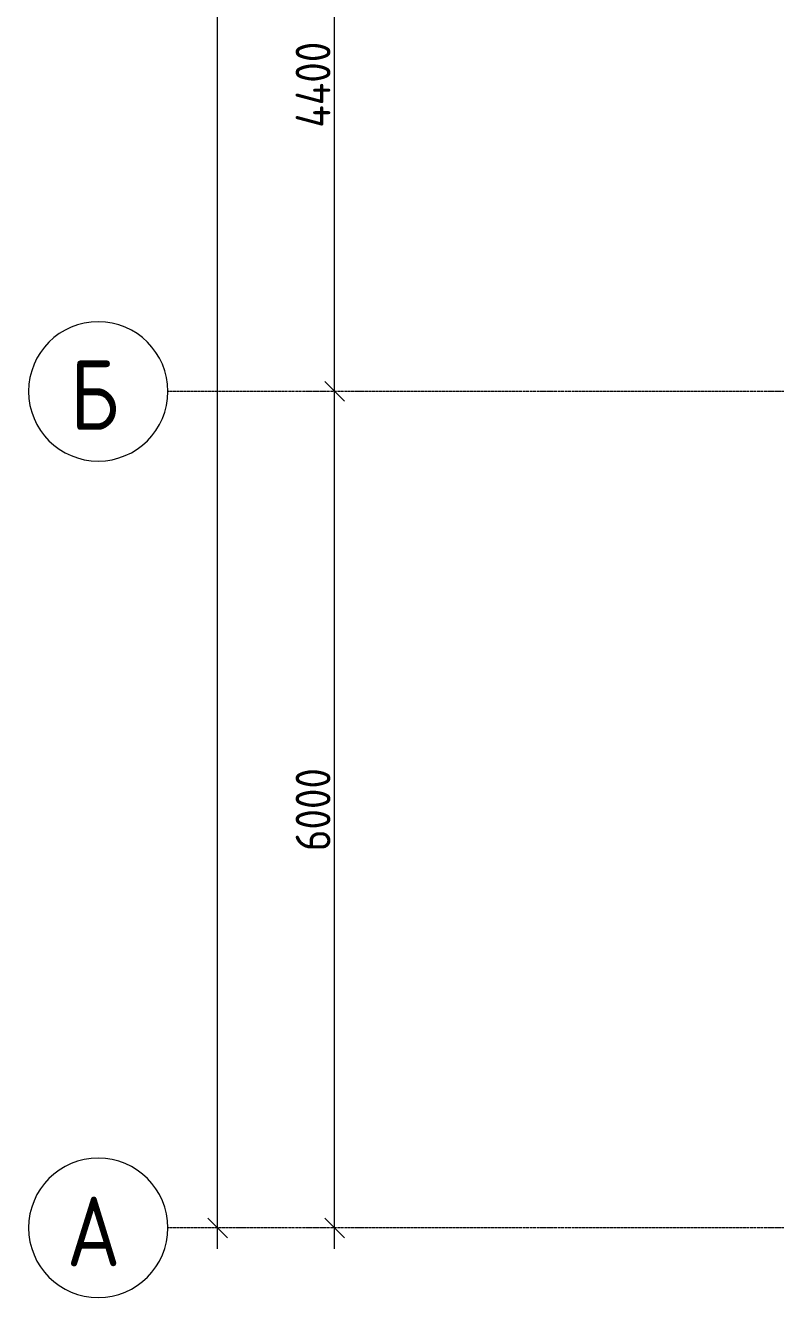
# Model space of a CAD drawing. Header units: millimetres. Extents: x -56773 to 221258, y -262288 to 26541.
# Drawn here: x -26253 to -20870, y -105444 to -96319 of the extents above; entities that cross this region are included whole.
import ezdxf

# ---------------------------------------------------------------- set-up
doc = ezdxf.new("R2010")
doc.units = ezdxf.units.MM
doc.linetypes.add('ADSK_Линия сетки', pattern=[25, 20, -2.5, 0, -2.5])
doc.layers.add('Оси', color=7, linetype='Continuous', lineweight=9)
doc.layers.add('Размеры', color=7, linetype='Continuous', lineweight=9)
doc.styles.add('GOST Common', font='', dxfattribs={"width": 0.9, "height": 500})
doc.styles.add('GOST Common_2', font='', dxfattribs={"width": 0.9, "height": 250})
doc.styles.get('GOST Common').set_extended_font_data('GOST Common')
doc.styles.get('GOST Common_2').set_extended_font_data('GOST Common')
doc.dimstyles.new('ADSK_Основной_2_5_мм', dxfattribs={"dimscale": 304.8, "dimtxt": 251.428749, "dimasz": 0.463911, "dimexe": 0.492126, "dimexo": 0.984252, "dimgap": 0.098425, "dimtad": 1, "dimrnd": 0.01, "dimdsep": 46, "dimtxsty": 'GOST Common_2', "dimblk1": 'OBLIQUE', "dimblk2": 'OBLIQUE', "dimsah": 1, "dimcen": 0.09, "dimdle": 0.492126, "dimazin": 2, "dimtfac": 1, "dimtdec": 4, "dimtix": 1, "dimtmove": 0, "dimatfit": 3, "dimfxl": 1, "dimtvp": 1, "dimtolj": 1, "dimtzin": 0, "dimlwd": 20, "dimlwe": 20, "dimarcsym": 2})

# ---------------------------------------------------------------- blocks, each defined once
blk = doc.blocks.new('Ось сетки - Круг_Ø10 мм-8259-Кладочный план 2-го этаж')
at = {"layer": 'Оси', "lineweight": 20}
for start, end in [(360, 180), (180, 360)]:
    blk.add_arc((0, 0), 5, start, end, dxfattribs=at)
blk = doc.blocks.new('_Oblique')
at = {"color": 0, "linetype": 'ByBlock', "lineweight": -2}
blk.add_line((-0.5, -0.5), (0.5, 0.5), dxfattribs=at)
blk = doc.blocks.new('*D4393')
at = {"layer": 'Defpoints', "color": 0, "lineweight": 25, "transparency": 16777216}
for p in [(-24133.9, -98944.1), (-24033.9, -98944.1), (-24133.9, -104944.1)]:
    blk.add_point(p, dxfattribs=at)
at = {"layer": 'Размеры', "color": 0, "lineweight": 20, "transparency": 16777216}
for p, q in [((-24033.9, -105094.1), (-24033.9, -98794.1)), ((-23833.9, -98944.1), (-23883.9, -98944.1)), ((-23833.9, -104944.1), (-23883.9, -104944.1))]:
    blk.add_line(p, q, dxfattribs=at)
at = {"layer": 'Размеры', "color": 0, "lineweight": 20, "transparency": 16777216, "xscale": 141.4, "yscale": 141.4, "zscale": 141.4}
for p, rotation in [((-24033.9, -98944.1), 90), ((-24033.9, -104944.1), 270)]:
    blk.add_blockref('_Oblique', p, dxfattribs=dict(at, rotation=rotation))
at = {"layer": 'Размеры', "color": 0, "lineweight": 9, "transparency": 16777216, "insert": (-24188.9, -101944.1), "char_height": 250, "width": 756.843, "attachment_point": 5, "rotation": 90, "style": 'GOST Common_2'}
blk.add_mtext('\\A1;6000', dxfattribs=at)
blk = doc.blocks.new('*D4394')
at = {"layer": 'Defpoints', "color": 0, "lineweight": 25, "transparency": 16777216}
for p in [(-24133.9, -94544.1), (-24033.9, -94544.1), (-24133.9, -98944.1)]:
    blk.add_point(p, dxfattribs=at)
at = {"layer": 'Размеры', "color": 0, "lineweight": 20, "transparency": 16777216}
for p, q in [((-24033.9, -99094.1), (-24033.9, -94394.1)), ((-23833.9, -94544.1), (-23883.9, -94544.1)), ((-23833.9, -98944.1), (-23883.9, -98944.1))]:
    blk.add_line(p, q, dxfattribs=at)
at = {"layer": 'Размеры', "color": 0, "lineweight": 20, "transparency": 16777216, "xscale": 141.4, "yscale": 141.4, "zscale": 141.4}
for p, rotation in [((-24033.9, -94544.1), 90), ((-24033.9, -98944.1), 270)]:
    blk.add_blockref('_Oblique', p, dxfattribs=dict(at, rotation=rotation))
at = {"layer": 'Размеры', "color": 0, "lineweight": 9, "transparency": 16777216, "insert": (-24188.9, -96744.1), "char_height": 250, "width": 807.981, "attachment_point": 5, "rotation": 90, "style": 'GOST Common_2'}
blk.add_mtext('\\A1;4400', dxfattribs=at)
blk = doc.blocks.new('*D4399')
at = {"layer": 'Defpoints', "color": 0, "lineweight": 25, "transparency": 16777216}
for p in [(-24973.9, -74144.1), (-24873.9, -74144.1), (-24973.9, -104944.1)]:
    blk.add_point(p, dxfattribs=at)
at = {"layer": 'Размеры', "color": 0, "lineweight": 20, "transparency": 16777216}
for p, q in [((-24873.9, -105094.1), (-24873.9, -73994.1)), ((-24673.9, -74144.1), (-24723.9, -74144.1)), ((-24673.9, -104944.1), (-24723.9, -104944.1))]:
    blk.add_line(p, q, dxfattribs=at)
at = {"layer": 'Размеры', "color": 0, "lineweight": 20, "transparency": 16777216, "xscale": 141.4, "yscale": 141.4, "zscale": 141.4}
for p, rotation in [((-24873.9, -74144.1), 90), ((-24873.9, -104944.1), 270)]:
    blk.add_blockref('_Oblique', p, dxfattribs=dict(at, rotation=rotation))
at = {"layer": 'Размеры', "color": 0, "lineweight": 9, "transparency": 16777216, "insert": (-25028.9, -89544.1), "char_height": 250, "width": 946.054, "attachment_point": 5, "rotation": 90, "style": 'GOST Common_2'}
blk.add_mtext('\\A1;30800', dxfattribs=at)

msp = doc.modelspace()

# ---------------------------------------------------------------- linework, layer by layer
at = {"layer": 'Оси', "linetype": 'ADSK_Линия сетки', "lineweight": 5}
for p, q in [((62525.08, -98944.0666), (-25230.7352, -98944.0666)), ((62525.08, -104944.0666), (-25230.7352, -104944.0666))]:
    msp.add_line(p, q, dxfattribs=at)

# ---------------------------------------------------------------- block references
at = {"layer": 'Оси', "lineweight": 20, "xscale": 99.99999999999993, "yscale": 99.99999999999993, "zscale": 99.99999999999993, "rotation": 89.9999999999998}
for p in [(-25730.7352, -98944.0666), (-25730.7352, -104944.0666)]:
    msp.add_blockref('Ось сетки - Круг_Ø10 мм-8259-Кладочный план 2-го этаж', p, dxfattribs=at)

# ---------------------------------------------------------------- texts
at = {"layer": 'Оси', "char_height": 500, "attachment_point": 1, "style": 'GOST Common'}
for s, insert, width in [('\\fGOST Common|b0|i0|c204|p34|;\\W.9;Б', (-25932.8623, -98719.5077), 440.126437), ('\\fGOST Common|b0|i0|c204|p34|;\\W.9;А', (-25956.7123, -104719.5077), 497.847937)]:
    msp.add_mtext(s, dxfattribs=dict(at, insert=insert, width=width))

# ---------------------------------------------------------------- dimensions: what is measured, and where the dimension line sits
at = {"layer": 'Размеры', "lineweight": 9}
for base, p1, p2, override, picture, middle in [((-24873.884, -74144.0666), (-24973.8689, -104944.0666), (-24973.8689, -74144.0666), {"dimpost": '<>', "dimfxl": 30800}, '*D4399', (-25028.884, -89544.0666)), ((-24033.884, -94544.0666), (-24133.8689, -98944.0666), (-24133.8689, -94544.0666), {"dimpost": '<>', "dimfxl": 4400}, '*D4394', (-24188.884, -96744.0666)), ((-24033.884, -98944.0666), (-24133.8689, -104944.0666), (-24133.8689, -98944.0666), {"dimpost": '<>', "dimfxl": 6000}, '*D4393', (-24188.884, -101944.0666))]:
    dim = msp.add_linear_dim(base=base, p1=p1, p2=p2, angle=90, dimstyle='ADSK_Основной_2_5_мм', override=override, dxfattribs=at)
    dim.commit()
    dim.dimension.update_dxf_attribs({"geometry": picture, "text_midpoint": middle})

doc.saveas('drawing.dxf')
